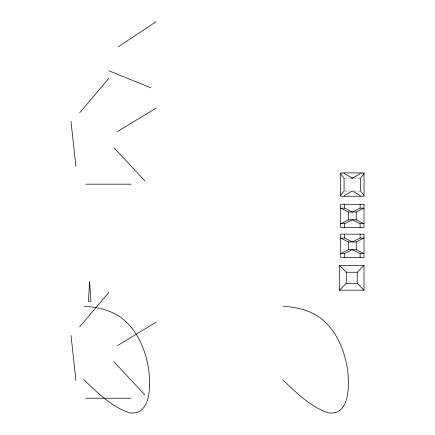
<?xml version="1.0" encoding="UTF-8"?>
<svg xmlns="http://www.w3.org/2000/svg" width="435" height="435" viewBox="0 0 435 435"><rect width="100%" height="100%" fill="white"/><g stroke="black" fill="none" stroke-linecap="round" stroke-linejoin="round"><path stroke-width="0.33" stroke-dasharray="2.17 1.63" d="M341.975 173.739L343.916 173.739M360.762 173.739L362.703 173.739M344.71 178.1L350.431 178.1M354.248 178.1L359.968 178.1M344.71 191.036L350.431 191.036M354.248 191.036L359.968 191.036"/><path stroke-width="0.65" d="M340.676 195.397L344.074 191.036L344.074 178.1L340.676 173.739M364.003 173.739L360.604 178.1L360.604 191.036L364.003 195.397M79.67 112.779L108.946 78.18M79.67 326.826L108.946 292.228M339.485 290.172L346.271 283.305L346.271 272.234L339.485 265.361L364.003 265.361L364.003 290.172L339.485 290.172L339.485 265.361M364.003 290.172L357.217 283.305L357.217 272.234L364.003 265.361M118.249 46.833L156.002 21.75M117.532 131.544L156.268 108.01M117.532 345.586L156.268 322.052M360.115 208.147L352.339 212.035L344.563 208.147L340.676 208.147L348.451 212.035L356.227 212.035L364.003 208.147L360.115 208.147L360.115 204.26M348.451 219.811L340.676 223.699L344.563 223.699L352.339 219.811L360.115 223.699L364.003 223.699L356.227 219.811L348.451 219.811L348.451 212.035M360.115 238.048L352.339 241.936L344.563 238.048L340.676 238.048L348.451 241.936L356.227 241.936L364.003 238.048L360.115 238.048L360.115 234.16M348.451 249.706L340.676 253.594L344.563 253.594L352.339 249.706L360.115 253.594L364.003 253.594L356.227 249.706L348.451 249.706L348.451 241.936M351.067 178.1L353.611 178.1M85.7 184.179L131.027 184.179M346.271 272.234L357.217 272.234M346.271 283.305L357.217 283.305M85.7 398.221L131.027 398.221M283.228 306.414C295.849 306.882 308.676 310.019 319.246 317.126C336.472 329.627 345.042 350.866 347.777 371.392C349.191 385.459 350.066 415.409 328.653 412.902C310.307 406.991 296.333 392.577 282.598 379.663M84.395 306.414C97.016 306.882 109.843 310.019 120.413 317.126C137.639 329.627 146.209 350.866 148.944 371.392C150.358 385.459 151.233 415.409 129.82 412.902C111.474 406.991 97.5 392.577 83.765 379.663M108.962 70.802L150.95 87.865M113.943 147.731L144.888 180.851M113.943 361.779L144.888 394.893M71.003 121.365L75.918 166.42M71.003 335.407L75.918 380.462M360.115 172.907L360.115 173.739L352.339 178.1L344.563 173.739L344.563 172.907M360.115 196.228L360.115 195.397L352.339 191.036L344.563 195.397L344.563 196.228M360.115 223.699L360.115 227.581M360.115 253.594L360.115 257.482M356.227 212.035L356.227 219.811M356.227 241.936L356.227 249.706M344.563 204.26L344.563 208.147M344.563 223.699L344.563 227.581M344.563 234.16L344.563 238.048M344.563 253.594L344.563 257.482M89.637 281.972L88.365 301.237L90.91 301.237L89.637 281.972M364.003 172.907L340.676 172.907L340.676 196.228L364.003 196.228L364.003 172.907M364.003 204.26L340.676 204.26L340.676 227.581L364.003 227.581L364.003 204.26M364.003 234.16L340.676 234.16L340.676 257.482L364.003 257.482L364.003 234.16"/></g></svg>
